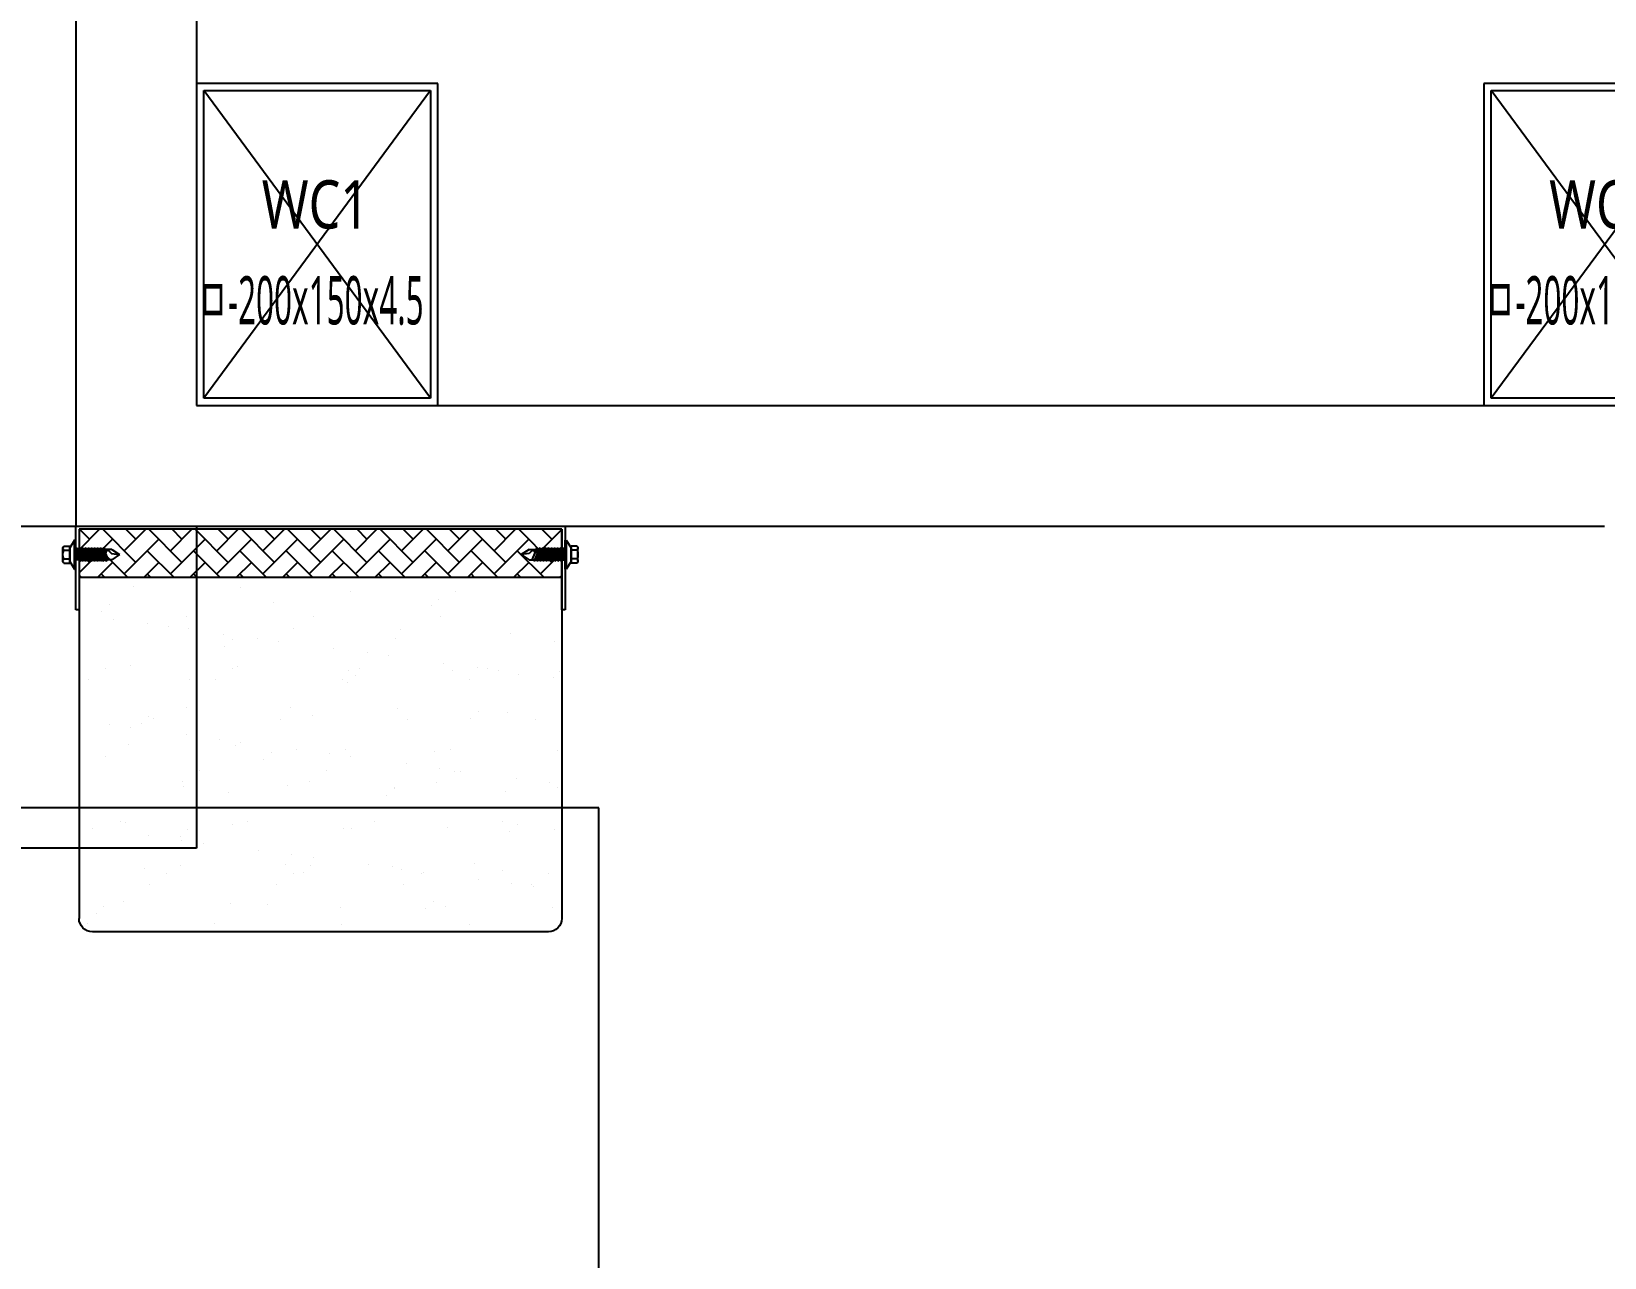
# Model space of a CAD drawing. Header units: millimetres. Extents: x -26983 to 60590, y 825 to 42375.
# Drawn here: x 58010 to 58029.13, y 17679.18 to 17694.08 of the extents above; entities that cross this region are included whole.
import ezdxf
from ezdxf.enums import TextEntityAlignment as Align

# ---------------------------------------------------------------- set-up
doc = ezdxf.new("R2010")
doc.units = ezdxf.units.MM
doc.header["$LTSCALE"] = 100
doc.header["$MEASUREMENT"] = 0
doc.header["$PDSIZE"] = -10
doc.layers.get('0').update_dxf_attribs({"linetype": 'CONTINUOUS'})
doc.layers.get('Defpoints').update_dxf_attribs({"color": 171, "linetype": 'CONTINUOUS'})
for name, color, linetype in [('ELE7 (0.07)', 8, 'CONTINUOUS'), ('ELE9', 9, 'CONTINUOUS'), ('FIN(패널-T75 글라스울)', 6, 'CONTINUOUS'), ('h COLUMN', 252, 'CONTINUOUS'), ('OVERHEAD DOOR - ELE', 9, 'CONTINUOUS'), ('OVERHEAD DOOR - ETC', 252, 'CONTINUOUS'), ('WC', 2, 'CONTINUOUS'), ('주차-화물', 251, 'CONTINUOUS')]:
    doc.layers.add(name, color=color, linetype=linetype)
doc.styles.add('TE', font='malgun_0.ttf')

# ---------------------------------------------------------------- blocks, each defined once
blk = doc.blocks.new('*U206')
at = {"color": 0, "linetype": 'ByBlock'}
for p, q in [((100, 75), (-100, 75)), ((-100, 75), (-100, -75)), ((-95.5, 70.5), (95.5, 70.5)), ((-95.5, -70.5), (-95.5, 70.5)), ((95.5, 70.5), (95.5, -70.5)), ((100, -75), (100, 75)), ((-100, -75), (100, -75)), ((95.5, -70.5), (-95.5, -70.5))]:
    blk.add_line(p, q, dxfattribs=at)
at = {"layer": 'Defpoints'}
blk.add_point((0, 0), dxfattribs=at)
blk = doc.blocks.new('WC1')
at = {"layer": 'h COLUMN', "ltscale": 0.1}
for p, q in [((70.5, -95.5), (-70.5, 95.5)), ((70.5, 95.5), (-70.5, -95.5))]:
    blk.add_line(p, q, dxfattribs=at)
at = {"layer": 'h COLUMN', "ltscale": 0.1, "rotation": 90}
blk.add_blockref('*U206', (0, 0), dxfattribs=at)
at = {"layer": 'Defpoints', "style": 'TE'}
for s, width, p in [('WC1', 0.8, (-34.44, 24.8)), ('ㅁ-200x150x4.5', 0.5, (-74.29, -34.76))]:
    blk.add_text(s, height=30, dxfattribs=dict(at, width=width)).set_placement(p, align=Align.MIDDLE_LEFT)
blk = doc.blocks.new('지하2층 WC1 2 배치')
at = {"layer": 'WC'}
for p in [(125900, -77700), (126700, -77700)]:
    blk.add_blockref('WC1', p, dxfattribs=at)
blk = doc.blocks.new('A$Ca9da7916')
at = {"layer": 'ELE7 (0.07)', "ltscale": 0.002}
blk.add_line((227, 7675), (227, 10125), dxfattribs=at)
at = {"layer": 'FIN(패널-T75 글라스울)'}
for p, q in [((227, 10050), (227, 11000)), ((302, 10125), (302, 11000)), ((702, 10125), (302, 10125)), ((702, 10050), (227, 10050))]:
    blk.add_line(p, q, dxfattribs=at)
at = {"layer": 'OVERHEAD DOOR - ELE', "ltscale": 0.002}
for p, q in [((27, 10125), (27, 7675)), ((227, 10125), (27, 10125))]:
    blk.add_line(p, q, dxfattribs=at)
at = {"layer": 'OVERHEAD DOOR - ETC'}
for p, q in [((205.23, 10362), (213.37, 10362)), ((205, 10357.8), (200.3, 10354.8)), ((218.3, 10354.8), (200.3, 10354.8)), ((200.3, 10354.8), (200.3, 10354)), ((200.3, 10354.8), (218.3, 10354.8)), ((200.3, 10354), (218.3, 10354)), ((204.05, 10361.5), (204.05, 10357.8)), ((204.05, 10357.8), (214.55, 10357.8)), ((213.6, 10357.8), (205, 10357.8)), ((205.15, 10351.6), (211.06, 10354)), ((205.15, 10349.77), (213.45, 10353.18)), ((205.15, 10349.77), (213.45, 10353.18)), ((205.15, 10351.6), (206.15, 10352.4)), ((206.15, 10352.4), (206.15, 10354)), ((211.94, 10354), (206.15, 10351.6)), ((206.15, 10352.4), (210, 10354)), ((206.15, 10350.57), (212.45, 10353.18)), ((212.45, 10352.38), (206.15, 10349.77)), ((206.59, 10361.5), (206.59, 10357.8)), ((212.02, 10361.5), (212.02, 10357.8)), ((212.45, 10353.18), (212.45, 10354)), ((213.45, 10353.18), (212.45, 10353.99)), ((212.45, 10353.59), (213.45, 10353.18)), ((213.45, 10353.18), (212.45, 10352.38)), ((212.45, 10353.18), (213.45, 10353.18)), ((212.45, 10351.35), (212.45, 10352.38)), ((218.3, 10354.8), (213.6, 10357.8)), ((214.55, 10361.5), (214.55, 10357.8)), ((218.3, 10354), (218.3, 10354.8)), ((-25, 10343.67), (-25, 10060.33)), ((225, 10352), (-16.67, 10352)), ((195, 10352), (195, 10052)), ((195, 10352), (225, 10352)), ((206.15, 10351.2), (205.15, 10351.6)), ((205.15, 10351.6), (206.15, 10350.8)), ((206.15, 10351.6), (205.15, 10351.6)), ((205.15, 10347.93), (213.45, 10351.35)), ((205.15, 10347.93), (213.45, 10351.35)), ((205.15, 10349.77), (206.15, 10350.57)), ((206.15, 10349.37), (205.15, 10349.77)), ((205.15, 10349.77), (206.15, 10348.96)), ((206.15, 10349.77), (205.15, 10349.77)), ((205.15, 10346.1), (213.45, 10349.52)), ((205.15, 10346.1), (213.45, 10349.52)), ((205.15, 10347.93), (206.15, 10348.74)), ((206.15, 10347.53), (205.15, 10347.93)), ((205.15, 10347.93), (206.15, 10347.13)), ((206.15, 10347.93), (205.15, 10347.93)), ((205.15, 10344.27), (213.45, 10347.69)), ((205.15, 10344.27), (213.45, 10347.69)), ((205.15, 10346.1), (206.15, 10346.91)), ((206.15, 10345.7), (205.15, 10346.1)), ((205.15, 10346.1), (206.15, 10345.3)), ((206.15, 10346.1), (205.15, 10346.1)), ((205.15, 10342.44), (213.45, 10345.85)), ((205.15, 10342.44), (213.45, 10345.85)), ((205.15, 10344.27), (206.15, 10345.07)), ((206.15, 10343.87), (205.15, 10344.27)), ((205.15, 10344.27), (206.15, 10343.46)), ((206.15, 10344.27), (205.15, 10344.27)), ((205.15, 10340.6), (213.45, 10344.02)), ((205.15, 10340.6), (213.45, 10344.02)), ((205.15, 10342.44), (206.15, 10343.24)), ((206.15, 10342.03), (205.15, 10342.44)), ((205.15, 10342.44), (206.15, 10341.63)), ((206.15, 10342.44), (205.15, 10342.44)), ((206.15, 10350.57), (206.15, 10351.6)), ((206.15, 10348.74), (212.45, 10351.35)), ((212.45, 10350.55), (206.15, 10347.93)), ((206.15, 10348.74), (206.15, 10349.77)), ((206.15, 10346.91), (212.45, 10349.52)), ((212.45, 10348.71), (206.15, 10346.1)), ((206.15, 10346.91), (206.15, 10347.93)), ((206.15, 10345.07), (212.45, 10347.69)), ((212.45, 10346.88), (206.15, 10344.27)), ((206.15, 10345.07), (206.15, 10346.1)), ((206.15, 10343.24), (212.45, 10345.85)), ((212.45, 10345.05), (206.15, 10342.44)), ((206.15, 10343.24), (206.15, 10344.27)), ((206.15, 10341.41), (212.45, 10344.02)), ((212.45, 10343.22), (206.15, 10340.6)), ((206.15, 10341.41), (206.15, 10342.44)), ((213.45, 10351.35), (212.45, 10352.16)), ((212.45, 10351.75), (213.45, 10351.35)), ((213.45, 10351.35), (212.45, 10350.55)), ((212.45, 10351.35), (213.45, 10351.35)), ((212.45, 10349.52), (212.45, 10350.55)), ((213.45, 10349.52), (212.45, 10350.32)), ((212.45, 10349.92), (213.45, 10349.52)), ((213.45, 10349.52), (212.45, 10348.71)), ((212.45, 10349.52), (213.45, 10349.52)), ((212.45, 10347.69), (212.45, 10348.71)), ((213.45, 10347.69), (212.45, 10348.49)), ((212.45, 10348.09), (213.45, 10347.69)), ((213.45, 10347.69), (212.45, 10346.88)), ((212.45, 10347.69), (213.45, 10347.69)), ((212.45, 10345.85), (212.45, 10346.88)), ((213.45, 10345.85), (212.45, 10346.66)), ((212.45, 10346.25), (213.45, 10345.85)), ((213.45, 10345.85), (212.45, 10345.05)), ((212.45, 10345.85), (213.45, 10345.85)), ((212.45, 10344.02), (212.45, 10345.05)), ((213.45, 10344.02), (212.45, 10344.82)), ((212.45, 10344.42), (213.45, 10344.02)), ((213.45, 10344.02), (212.45, 10343.22)), ((212.45, 10344.02), (213.45, 10344.02)), ((212.45, 10342.19), (212.45, 10343.22)), ((213.45, 10342.19), (212.45, 10342.99)), ((212.45, 10342.59), (213.45, 10342.19)), ((225, 10352), (225, 10052)), ((205.15, 10338.77), (213.45, 10342.19)), ((205.15, 10338.77), (213.45, 10342.19)), ((205.15, 10340.6), (206.15, 10341.41)), ((206.15, 10340.2), (205.15, 10340.6)), ((205.15, 10340.6), (206.15, 10339.8)), ((206.15, 10340.6), (205.15, 10340.6)), ((205.15, 10336.94), (213.45, 10340.35)), ((205.15, 10336.94), (213.45, 10340.35)), ((205.15, 10338.77), (206.15, 10339.57)), ((206.15, 10338.37), (205.15, 10338.77)), ((205.15, 10338.77), (206.15, 10337.97)), ((206.15, 10338.77), (205.15, 10338.77)), ((205.15, 10335.1), (213.45, 10338.52)), ((205.15, 10335.1), (213.45, 10338.52)), ((205.15, 10336.94), (206.15, 10337.74)), ((206.15, 10336.53), (205.15, 10336.94)), ((205.15, 10336.94), (206.15, 10336.13)), ((206.15, 10336.94), (205.15, 10336.94)), ((205.15, 10335.1), (206.15, 10335.91)), ((206.15, 10334.7), (205.15, 10335.1)), ((205.15, 10335.1), (206.15, 10334.3)), ((206.15, 10335.1), (205.15, 10335.1)), ((206.15, 10339.57), (212.45, 10342.19)), ((212.45, 10341.38), (206.15, 10338.77)), ((206.15, 10339.57), (206.15, 10340.6)), ((206.15, 10337.74), (212.45, 10340.35)), ((212.45, 10339.55), (206.15, 10336.94)), ((206.15, 10337.74), (206.15, 10338.77)), ((206.15, 10335.91), (212.45, 10338.52)), ((212.45, 10337.72), (206.15, 10335.1)), ((206.15, 10335.91), (206.15, 10336.94)), ((206.15, 10333.67), (210.44, 10335.48)), ((206.15, 10331.63), (206.15, 10335.1)), ((212.45, 10334.31), (210.04, 10331.8)), ((210.44, 10335.48), (212.45, 10334.31)), ((210.45, 10335.45), (213.45, 10336.69)), ((210.45, 10335.45), (213.45, 10336.69)), ((210.45, 10335.45), (211.45, 10336.25)), ((211.45, 10335.45), (210.45, 10335.45)), ((211.45, 10336.25), (212.45, 10336.69)), ((212.45, 10335.88), (211.45, 10335.45)), ((213.45, 10342.19), (212.45, 10341.38)), ((212.45, 10342.19), (213.45, 10342.19)), ((212.45, 10340.35), (212.45, 10341.38)), ((213.45, 10340.35), (212.45, 10341.16)), ((212.45, 10340.76), (213.45, 10340.35)), ((213.45, 10340.35), (212.45, 10339.55)), ((212.45, 10340.35), (213.45, 10340.35)), ((212.45, 10338.52), (212.45, 10339.55)), ((213.45, 10338.52), (212.45, 10339.33)), ((212.45, 10338.92), (213.45, 10338.52)), ((213.45, 10338.52), (212.45, 10337.72)), ((212.45, 10338.52), (213.45, 10338.52)), ((212.45, 10336.69), (212.45, 10337.72)), ((213.45, 10336.69), (212.45, 10337.49)), ((212.45, 10337.09), (213.45, 10336.69)), ((213.45, 10336.69), (212.45, 10335.88)), ((212.45, 10336.69), (213.45, 10336.69)), ((212.45, 10331.63), (212.45, 10335.88)), ((209.3, 10326.83), (206.15, 10331.63)), ((210.04, 10331.8), (209.3, 10326.83)), ((212.45, 10331.63), (209.3, 10326.83)), ((205.15, 10068.9), (206.15, 10069.7)), ((206.15, 10069.3), (205.15, 10068.9)), ((205.15, 10068.9), (213.45, 10065.48)), ((205.15, 10068.9), (213.45, 10065.48)), ((206.15, 10068.9), (205.15, 10068.9)), ((205.15, 10068.9), (206.15, 10068.09)), ((209.3, 10077.17), (206.15, 10072.37)), ((206.15, 10072.37), (206.15, 10068.9)), ((206.15, 10070.33), (210.44, 10068.52)), ((212.45, 10066.28), (206.15, 10068.9)), ((212.45, 10072.37), (209.3, 10077.17)), ((210.04, 10072.2), (209.3, 10077.17)), ((212.45, 10069.7), (210.04, 10072.2)), ((210.44, 10068.52), (212.45, 10069.7)), ((212.45, 10072.37), (212.45, 10068.12)), ((205.15, 10067.06), (206.15, 10067.87)), ((206.15, 10067.47), (205.15, 10067.06)), ((205.15, 10067.06), (213.45, 10063.65)), ((205.15, 10067.06), (213.45, 10063.65)), ((206.15, 10067.06), (205.15, 10067.06)), ((205.15, 10067.06), (206.15, 10066.26)), ((205.15, 10065.23), (206.15, 10066.04)), ((206.15, 10065.63), (205.15, 10065.23)), ((205.15, 10065.23), (213.45, 10061.81)), ((205.15, 10065.23), (213.45, 10061.81)), ((206.15, 10065.23), (205.15, 10065.23)), ((205.15, 10065.23), (206.15, 10064.43)), ((205.15, 10063.4), (206.15, 10064.2)), ((206.15, 10063.8), (205.15, 10063.4)), ((205.15, 10063.4), (213.45, 10059.98)), ((205.15, 10063.4), (213.45, 10059.98)), ((206.15, 10063.4), (205.15, 10063.4)), ((205.15, 10063.4), (206.15, 10062.59)), ((205.15, 10061.57), (206.15, 10062.37)), ((206.15, 10061.97), (205.15, 10061.57)), ((205.15, 10061.57), (213.45, 10058.15)), ((205.15, 10061.57), (213.45, 10058.15)), ((206.15, 10061.57), (205.15, 10061.57)), ((205.15, 10061.57), (206.15, 10060.76)), ((205.15, 10059.73), (206.15, 10060.54)), ((206.15, 10060.13), (205.15, 10059.73)), ((205.15, 10059.73), (213.45, 10056.31)), ((205.15, 10059.73), (213.45, 10056.31)), ((206.15, 10059.73), (205.15, 10059.73)), ((205.15, 10059.73), (206.15, 10058.93)), ((206.15, 10068.09), (206.15, 10067.06)), ((206.15, 10068.09), (212.45, 10065.48)), ((212.45, 10064.45), (206.15, 10067.06)), ((206.15, 10066.26), (206.15, 10065.23)), ((206.15, 10066.26), (212.45, 10063.65)), ((212.45, 10062.62), (206.15, 10065.23)), ((206.15, 10064.43), (206.15, 10063.4)), ((206.15, 10064.43), (212.45, 10061.81)), ((212.45, 10060.78), (206.15, 10063.4)), ((206.15, 10062.59), (206.15, 10061.57)), ((206.15, 10062.59), (212.45, 10059.98)), ((212.45, 10058.95), (206.15, 10061.57)), ((206.15, 10060.76), (206.15, 10059.73)), ((206.15, 10060.76), (212.45, 10058.15)), ((212.45, 10057.12), (206.15, 10059.73)), ((206.15, 10058.93), (206.15, 10057.9)), ((206.15, 10058.93), (212.45, 10056.31)), ((210.45, 10068.55), (213.45, 10067.31)), ((210.45, 10068.55), (213.45, 10067.31)), ((211.45, 10068.55), (210.45, 10068.55)), ((210.45, 10068.55), (211.45, 10067.75)), ((212.45, 10068.12), (211.45, 10068.55)), ((211.45, 10067.75), (212.45, 10067.31)), ((213.45, 10067.31), (212.45, 10068.12)), ((212.45, 10067.31), (212.45, 10066.28)), ((212.45, 10067.31), (213.45, 10067.31)), ((212.45, 10066.91), (213.45, 10067.31)), ((213.45, 10067.31), (212.45, 10066.51)), ((213.45, 10065.48), (212.45, 10066.28)), ((212.45, 10065.48), (212.45, 10064.45)), ((212.45, 10065.08), (213.45, 10065.48)), ((213.45, 10065.48), (212.45, 10064.68)), ((212.45, 10065.48), (213.45, 10065.48)), ((213.45, 10063.65), (212.45, 10064.45)), ((212.45, 10063.65), (212.45, 10062.62)), ((212.45, 10063.24), (213.45, 10063.65)), ((213.45, 10063.65), (212.45, 10062.84)), ((212.45, 10063.65), (213.45, 10063.65)), ((213.45, 10061.81), (212.45, 10062.62)), ((212.45, 10061.81), (212.45, 10060.78)), ((212.45, 10061.81), (213.45, 10061.81)), ((212.45, 10061.41), (213.45, 10061.81)), ((213.45, 10061.81), (212.45, 10061.01)), ((213.45, 10059.98), (212.45, 10060.78)), ((212.45, 10059.98), (212.45, 10058.95)), ((212.45, 10059.58), (213.45, 10059.98)), ((213.45, 10059.98), (212.45, 10059.18)), ((212.45, 10059.98), (213.45, 10059.98)), ((213.45, 10058.15), (212.45, 10058.95)), ((225, 10052), (-16.67, 10052)), ((225, 10052), (195, 10052)), ((200.3, 10049.2), (200.3, 10050)), ((200.3, 10050), (218.3, 10050)), ((218.3, 10049.2), (200.3, 10049.2)), ((205, 10046.2), (200.3, 10049.2)), ((200.3, 10049.2), (218.3, 10049.2)), ((205.15, 10057.9), (206.15, 10058.7)), ((206.15, 10058.3), (205.15, 10057.9)), ((205.15, 10057.9), (213.45, 10054.48)), ((205.15, 10057.9), (213.45, 10054.48)), ((206.15, 10057.9), (205.15, 10057.9)), ((205.15, 10057.9), (206.15, 10057.1)), ((205.15, 10056.07), (206.15, 10056.87)), ((206.15, 10056.47), (205.15, 10056.07)), ((205.15, 10056.07), (213.45, 10052.65)), ((205.15, 10056.07), (213.45, 10052.65)), ((206.15, 10056.07), (205.15, 10056.07)), ((205.15, 10056.07), (206.15, 10055.26)), ((205.15, 10054.23), (206.15, 10055.04)), ((206.15, 10054.64), (205.15, 10054.23)), ((205.15, 10054.23), (213.45, 10050.82)), ((205.15, 10054.23), (213.45, 10050.82)), ((206.15, 10054.23), (205.15, 10054.23)), ((205.15, 10054.23), (206.15, 10053.43)), ((205.15, 10052.4), (206.15, 10053.2)), ((206.15, 10052.8), (205.15, 10052.4)), ((205.15, 10052.4), (211.06, 10050)), ((206.15, 10052.4), (205.15, 10052.4)), ((205.15, 10052.4), (206.15, 10051.6)), ((212.45, 10055.29), (206.15, 10057.9)), ((206.15, 10057.1), (206.15, 10056.07)), ((206.15, 10057.1), (212.45, 10054.48)), ((212.45, 10053.45), (206.15, 10056.07)), ((206.15, 10055.26), (206.15, 10054.23)), ((206.15, 10055.26), (212.45, 10052.65)), ((212.45, 10051.62), (206.15, 10054.23)), ((206.15, 10053.43), (206.15, 10052.4)), ((206.15, 10053.43), (212.45, 10050.82)), ((211.94, 10050), (206.15, 10052.4)), ((206.15, 10051.6), (206.15, 10050)), ((206.15, 10051.6), (210, 10050)), ((212.45, 10058.15), (212.45, 10057.12)), ((212.45, 10057.75), (213.45, 10058.15)), ((213.45, 10058.15), (212.45, 10057.34)), ((212.45, 10058.15), (213.45, 10058.15)), ((213.45, 10056.31), (212.45, 10057.12)), ((212.45, 10056.31), (212.45, 10055.29)), ((212.45, 10055.91), (213.45, 10056.31)), ((213.45, 10056.31), (212.45, 10055.51)), ((212.45, 10056.31), (213.45, 10056.31)), ((213.45, 10054.48), (212.45, 10055.29)), ((212.45, 10054.48), (212.45, 10053.45)), ((212.45, 10054.08), (213.45, 10054.48)), ((213.45, 10054.48), (212.45, 10053.68)), ((212.45, 10054.48), (213.45, 10054.48)), ((213.45, 10052.65), (212.45, 10053.45)), ((212.45, 10052.65), (212.45, 10051.62)), ((212.45, 10052.25), (213.45, 10052.65)), ((213.45, 10052.65), (212.45, 10051.84)), ((212.45, 10052.65), (213.45, 10052.65)), ((213.45, 10050.82), (212.45, 10051.62)), ((212.45, 10050.82), (212.45, 10050)), ((212.45, 10050.41), (213.45, 10050.82)), ((213.45, 10050.82), (212.45, 10050.01)), ((212.45, 10050.82), (213.45, 10050.82)), ((218.3, 10049.2), (213.6, 10046.2)), ((218.3, 10050), (218.3, 10049.2)), ((204.05, 10046.2), (214.55, 10046.2)), ((204.05, 10042.5), (204.05, 10046.2)), ((213.6, 10046.2), (205, 10046.2)), ((205.23, 10042), (213.37, 10042)), ((206.59, 10042.5), (206.59, 10046.2)), ((212.02, 10042.5), (212.02, 10046.2)), ((214.55, 10042.5), (214.55, 10046.2))]:
    blk.add_line(p, q, dxfattribs=at)
at = {"layer": 'OVERHEAD DOOR - ETC', "ltscale": 0.002}
for p, q in [((227, 10354), (175, 10354)), ((175, 10354), (175, 10352)), ((227, 10050), (227, 10354)), ((-10.18, 10345.96), (-10.18, 10345.96)), ((11.05, 10343.65), (11.05, 10343.65)), ((38.76, 10347.56), (38.76, 10347.56)), ((64.85, 10349.55), (64.85, 10349.55)), ((67.56, 10344.35), (67.56, 10344.35)), ((87.7, 10349.16), (87.7, 10349.16)), ((132.96, 10347.12), (132.96, 10347.12)), ((136.65, 10350.76), (136.65, 10350.76)), ((155.1, 10347.35), (155.1, 10347.35)), ((175, 10352), (225, 10352)), ((195, 10350.79), (196.21, 10352)), ((197.26, 10338.68), (210.58, 10352)), ((204.44, 10345.86), (225, 10325.31)), ((211.63, 10338.68), (224.95, 10352)), ((218.81, 10345.86), (225, 10339.68)), ((225, 10352), (225, 10052)), ((3.13, 10334.15), (3.13, 10334.15)), ((4.23, 10332.94), (4.23, 10332.94)), ((106.87, 10335.41), (106.87, 10335.41)), ((195, 10340.94), (211.63, 10324.31)), ((41.68, 10324.27), (41.68, 10324.27)), ((70.28, 10323.7), (70.28, 10323.7)), ((134.85, 10325.25), (134.85, 10325.25)), ((195, 10322.05), (204.44, 10331.5)), ((195, 10326.57), (197.26, 10324.31)), ((197.26, 10309.94), (218.81, 10331.5)), ((211.63, 10309.94), (225, 10323.31)), ((4.88, 10320.93), (4.88, 10320.93)), ((13.32, 10315.33), (13.32, 10315.33)), ((37.39, 10319.59), (37.39, 10319.59)), ((43.27, 10314.9), (43.27, 10314.9)), ((62.27, 10316.93), (62.27, 10316.93)), ((111.21, 10318.53), (111.21, 10318.53)), ((160.15, 10320.13), (160.15, 10320.13)), ((204.44, 10317.13), (225, 10296.57)), ((218.81, 10317.13), (225, 10310.94)), ((137.5, 10312.62), (137.5, 10312.62)), ((138.4, 10305.58), (138.4, 10305.58)), ((195, 10312.2), (211.63, 10295.57)), ((-20.34, 10294.38), (-20.34, 10294.38)), ((7.59, 10300.28), (7.59, 10300.28)), ((17.15, 10297.49), (17.15, 10297.49)), ((107.39, 10295.29), (107.39, 10295.29)), ((111.68, 10299.97), (111.68, 10299.97)), ((131.58, 10294.87), (131.58, 10294.87)), ((139.24, 10299.4), (139.24, 10299.4)), ((195, 10293.31), (204.44, 10302.76)), ((195, 10297.83), (197.26, 10295.57)), ((197.26, 10281.21), (218.81, 10302.76)), ((211.63, 10281.21), (225, 10294.58)), ((74.8, 10285.07), (74.8, 10285.07)), ((74.82, 10289.2), (74.82, 10289.2)), ((137.49, 10284.27), (137.49, 10284.27)), ((186.43, 10285.87), (186.43, 10285.87)), ((204.44, 10288.39), (225, 10267.83)), ((218.81, 10288.39), (225, 10282.2)), ((-9.33, 10279.47), (-9.33, 10279.47)), ((39.61, 10281.07), (39.61, 10281.07)), ((67.98, 10274.36), (67.98, 10274.36)), ((76.56, 10275.98), (76.56, 10275.98)), ((88.55, 10282.67), (88.55, 10282.67)), ((141.96, 10278.75), (141.96, 10278.75)), ((170.62, 10276.83), (170.62, 10276.83)), ((181.68, 10275.68), (181.68, 10275.68)), ((195, 10283.47), (211.63, 10266.84)), ((195, 10264.58), (204.44, 10274.02)), ((197.26, 10252.47), (218.81, 10274.02)), ((-10.31, 10267.52), (-10.31, 10267.52)), ((-6.02, 10272.21), (-6.02, 10272.21)), ((11.2, 10264.56), (11.2, 10264.56)), ((12.14, 10265.78), (12.14, 10265.78)), ((87.14, 10273.19), (87.14, 10273.19)), ((177.39, 10271), (177.39, 10271)), ((195, 10269.1), (197.26, 10266.84)), ((211.63, 10252.47), (225, 10265.84)), ((79.28, 10255.33), (79.28, 10255.33)), ((107.01, 10256.31), (107.01, 10256.31)), ((195, 10254.73), (211.63, 10238.1)), ((204.44, 10259.65), (225, 10239.1)), ((218.81, 10259.65), (225, 10253.47)), ((4.37, 10253.84), (4.37, 10253.84)), ((13.88, 10252.56), (13.88, 10252.56)), ((15.8, 10246.73), (15.8, 10246.73)), ((63.98, 10247.91), (63.98, 10247.91)), ((64.74, 10248.33), (64.74, 10248.33)), ((113.68, 10249.93), (113.68, 10249.93)), ((157.14, 10248.9), (157.14, 10248.9)), ((162.62, 10251.53), (162.62, 10251.53)), ((195, 10235.84), (204.44, 10245.29)), ((197.26, 10223.73), (218.81, 10245.29)), ((43.41, 10235.8), (43.41, 10235.8)), ((59.69, 10243.23), (59.69, 10243.23)), ((146.5, 10244.25), (146.5, 10244.25)), ((195, 10240.36), (197.26, 10238.1)), ((211.63, 10223.73), (225, 10237.1)), ((16.6, 10231.91), (16.6, 10231.91)), ((138.55, 10226.48), (138.55, 10226.48)), ((148.24, 10231.03), (148.24, 10231.03)), ((195, 10225.99), (211.63, 10209.36)), ((204.44, 10230.92), (225, 10210.36)), ((218.81, 10230.92), (225, 10224.73)), ((39.3, 10216.1), (39.3, 10216.1)), ((39.44, 10221.13), (39.44, 10221.13)), ((83.82, 10220.83), (83.82, 10220.83)), ((88.24, 10217.7), (88.24, 10217.7)), ((129.69, 10218.93), (129.69, 10218.93)), ((131.72, 10215.77), (131.72, 10215.77)), ((133.98, 10223.62), (133.98, 10223.62)), ((137.18, 10219.3), (137.18, 10219.3)), ((186.12, 10220.9), (186.12, 10220.9)), ((195, 10207.1), (204.44, 10216.55)), ((197.26, 10195), (218.81, 10216.55)), ((-20.19, 10215.28), (-20.19, 10215.28)), ((-9.64, 10214.5), (-9.64, 10214.5)), ((74.94, 10205.97), (74.94, 10205.97)), ((85.56, 10207.61), (85.56, 10207.61)), ((150.96, 10210.38), (150.96, 10210.38)), ((195, 10211.62), (197.26, 10209.36)), ((211.63, 10195), (225, 10208.37)), ((16.27, 10195.85), (16.27, 10195.85)), ((21.14, 10197.41), (21.14, 10197.41)), ((109.44, 10196.84), (109.44, 10196.84)), ((170.76, 10197.73), (170.76, 10197.73)), ((195, 10197.26), (211.63, 10180.63)), ((204.44, 10202.18), (225, 10181.62)), ((218.81, 10202.18), (225, 10195.99)), ((11.98, 10191.17), (11.98, 10191.17)), ((68.12, 10195.26), (68.12, 10195.26)), ((88.28, 10186.96), (88.28, 10186.96)), ((195, 10178.37), (204.44, 10187.81)), ((197.26, 10166.26), (218.81, 10187.81)), ((11.34, 10185.46), (11.34, 10185.46)), ((16.64, 10180.24), (16.64, 10180.24)), ((22.88, 10184.19), (22.88, 10184.19)), ((65.59, 10181.84), (65.59, 10181.84)), ((107.16, 10177.21), (107.16, 10177.21)), ((114.53, 10183.44), (114.53, 10183.44)), ((163.47, 10185.04), (163.47, 10185.04)), ((195, 10182.89), (197.26, 10180.63)), ((211.63, 10166.26), (225, 10179.63)), ((-8.27, 10169.07), (-8.27, 10169.07)), ((4.52, 10174.74), (4.52, 10174.74)), ((81.98, 10166.87), (81.98, 10166.87)), ((86.27, 10171.56), (86.27, 10171.56)), ((155.5, 10175.88), (155.5, 10175.88)), ((179.43, 10172.54), (179.43, 10172.54)), ((195, 10168.52), (211.63, 10151.89)), ((204.44, 10173.44), (225, 10152.89)), ((218.81, 10173.44), (225, 10167.26)), ((25.6, 10163.54), (25.6, 10163.54)), ((43.55, 10156.7), (43.55, 10156.7)), ((157.24, 10162.65), (157.24, 10162.65)), ((195, 10149.63), (204.44, 10159.07)), ((197.26, 10137.52), (218.81, 10159.07)), ((41.77, 10147.49), (41.77, 10147.49)), ((90.71, 10149.09), (90.71, 10149.09)), ((92.82, 10152.46), (92.82, 10152.46)), ((138.69, 10147.38), (138.69, 10147.38)), ((139.65, 10150.69), (139.65, 10150.69)), ((156.27, 10147.26), (156.27, 10147.26)), ((188.59, 10152.3), (188.59, 10152.3)), ((195, 10154.15), (197.26, 10151.89)), ((211.63, 10137.52), (225, 10150.89)), ((-7.17, 10145.89), (-7.17, 10145.89)), ((61.73, 10144.78), (61.73, 10144.78)), ((94.56, 10139.24), (94.56, 10139.24)), ((151.98, 10142.58), (151.98, 10142.58)), ((159.96, 10142), (159.96, 10142)), ((195, 10139.78), (211.63, 10123.15)), ((204.44, 10144.71), (225, 10124.15)), ((218.81, 10144.71), (225, 10138.52)), ((-20.05, 10136.18), (-20.05, 10136.18)), ((30.14, 10129.04), (30.14, 10129.04)), ((131.87, 10136.67), (131.87, 10136.67)), ((195, 10120.89), (204.44, 10130.34)), ((197.26, 10108.79), (218.81, 10130.34)), ((38.57, 10119.5), (38.57, 10119.5)), ((75.09, 10126.87), (75.09, 10126.87)), ((97.28, 10118.59), (97.28, 10118.59)), ((114.22, 10118.47), (114.22, 10118.47)), ((131.73, 10120.48), (131.73, 10120.48)), ((163.16, 10120.07), (163.16, 10120.07)), ((170.91, 10118.63), (170.91, 10118.63)), ((195, 10125.41), (197.26, 10123.15)), ((211.63, 10108.79), (225, 10122.16)), ((16.33, 10115.27), (16.33, 10115.27)), ((31.88, 10115.82), (31.88, 10115.82)), ((34.28, 10114.81), (34.28, 10114.81)), ((65.27, 10116.87), (65.27, 10116.87)), ((68.26, 10116.16), (68.26, 10116.16)), ((195, 10111.04), (211.63, 10094.42)), ((204.44, 10115.97), (225, 10095.41)), ((218.81, 10115.97), (225, 10109.78)), ((11.48, 10106.36), (11.48, 10106.36)), ((107.3, 10098.11), (107.3, 10098.11)), ((164.5, 10107.5), (164.5, 10107.5)), ((195, 10092.16), (204.44, 10101.6)), ((197.26, 10080.05), (218.81, 10101.6)), ((4.66, 10095.65), (4.66, 10095.65)), ((14.03, 10092.72), (14.03, 10092.72)), ((34.6, 10095.17), (34.6, 10095.17)), ((104.27, 10090.52), (104.27, 10090.52)), ((108.56, 10095.2), (108.56, 10095.2)), ((166.24, 10094.28), (166.24, 10094.28)), ((195, 10096.68), (197.26, 10094.42)), ((211.63, 10080.05), (225, 10093.42)), ((-6.32, 10079.41), (-6.32, 10079.41)), ((42.62, 10081.01), (42.62, 10081.01)), ((91.56, 10082.61), (91.56, 10082.61)), ((101.82, 10084.09), (101.82, 10084.09)), ((140.5, 10084.21), (140.5, 10084.21)), ((189.44, 10085.81), (189.44, 10085.81)), ((195, 10082.31), (211.63, 10065.68)), ((204.44, 10087.23), (225, 10066.68)), ((218.81, 10087.23), (225, 10081.04)), ((43.7, 10077.6), (43.7, 10077.6)), ((103.56, 10070.86), (103.56, 10070.86)), ((168.96, 10073.63), (168.96, 10073.63)), ((178.56, 10070.9), (178.56, 10070.9)), ((195, 10063.42), (204.44, 10072.86)), ((197.95, 10052), (218.81, 10072.86)), ((-13.43, 10062.75), (-13.43, 10062.75)), ((-9.14, 10067.43), (-9.14, 10067.43)), ((39.14, 10060.67), (39.14, 10060.67)), ((84.02, 10068.42), (84.02, 10068.42)), ((138.83, 10068.28), (138.83, 10068.28)), ((174.27, 10066.22), (174.27, 10066.22)), ((195, 10067.94), (197.26, 10065.68)), ((212.32, 10052), (225, 10064.68)), ((-19.91, 10057.09), (-19.91, 10057.09)), ((132.01, 10057.57), (132.01, 10057.57)), ((175, 10052), (175, 10050)), ((225, 10052), (175, 10052)), ((175, 10050), (227, 10050)), ((195, 10053.57), (196.57, 10052)), ((204.44, 10058.5), (210.94, 10052)), ((218.81, 10058.5), (225, 10052.31))]:
    blk.add_line(p, q, dxfattribs=at)
at = {"layer": 'OVERHEAD DOOR - ETC'}
for centre, radius, start, end in [((205.32, 10360.14), 1.86, 46.9662, 133.0338), ((209.3, 10354.39), 7.61, 69.11949, 110.88051), ((213.29, 10360.14), 1.86, 46.9662, 133.0338), ((-16.67, 10343.67), 8.33, 90, 180), ((-16.67, 10060.33), 8.33, 180, 270), ((205.32, 10043.86), 1.86, 226.9662, 313.0338), ((209.3, 10049.61), 7.61, 249.11949, 290.88051), ((213.29, 10043.86), 1.86, 226.9662, 313.0338)]:
    blk.add_arc(centre, radius, start, end, dxfattribs=at)
blk = doc.blocks.new('A$C9dd89177')
at = {"layer": '주차-화물', "ltscale": 0.1}
blk.add_lwpolyline([(-0.01, 0), (10999.99, 0), (10999.99, 3250), (-0.01, 3250), (-0.01, 0), (10999.99, 3250)], dxfattribs=at)
blk = doc.blocks.new('B2FF')
at = {"layer": 'ELE9', "color": 253, "ltscale": 0.1, "xscale": -1, "rotation": 270}
blk.add_blockref('A$Ca9da7916', (37240924.72, 564844.34), dxfattribs=at)
at = {"layer": 'ELE9', "color": 253}
blk.add_blockref('지하2층 WC1 2 배치', (37125224.72, 642946.34), dxfattribs=at)
at = {"layer": 'ELE9', "color": 253, "ltscale": 0.1, "rotation": 90.00000000000001}
blk.add_blockref('A$C9dd89177', (37251299.72, 553896.35), dxfattribs=at)

msp = doc.modelspace()

# ---------------------------------------------------------------- block references
at = {"xscale": 0.01956471256889679, "yscale": 0.01956471256889679, "zscale": 0.01956471256889679}
msp.add_blockref('B2FF', (-670794.073, 6632.608), dxfattribs=at)

doc.saveas('drawing.dxf')
